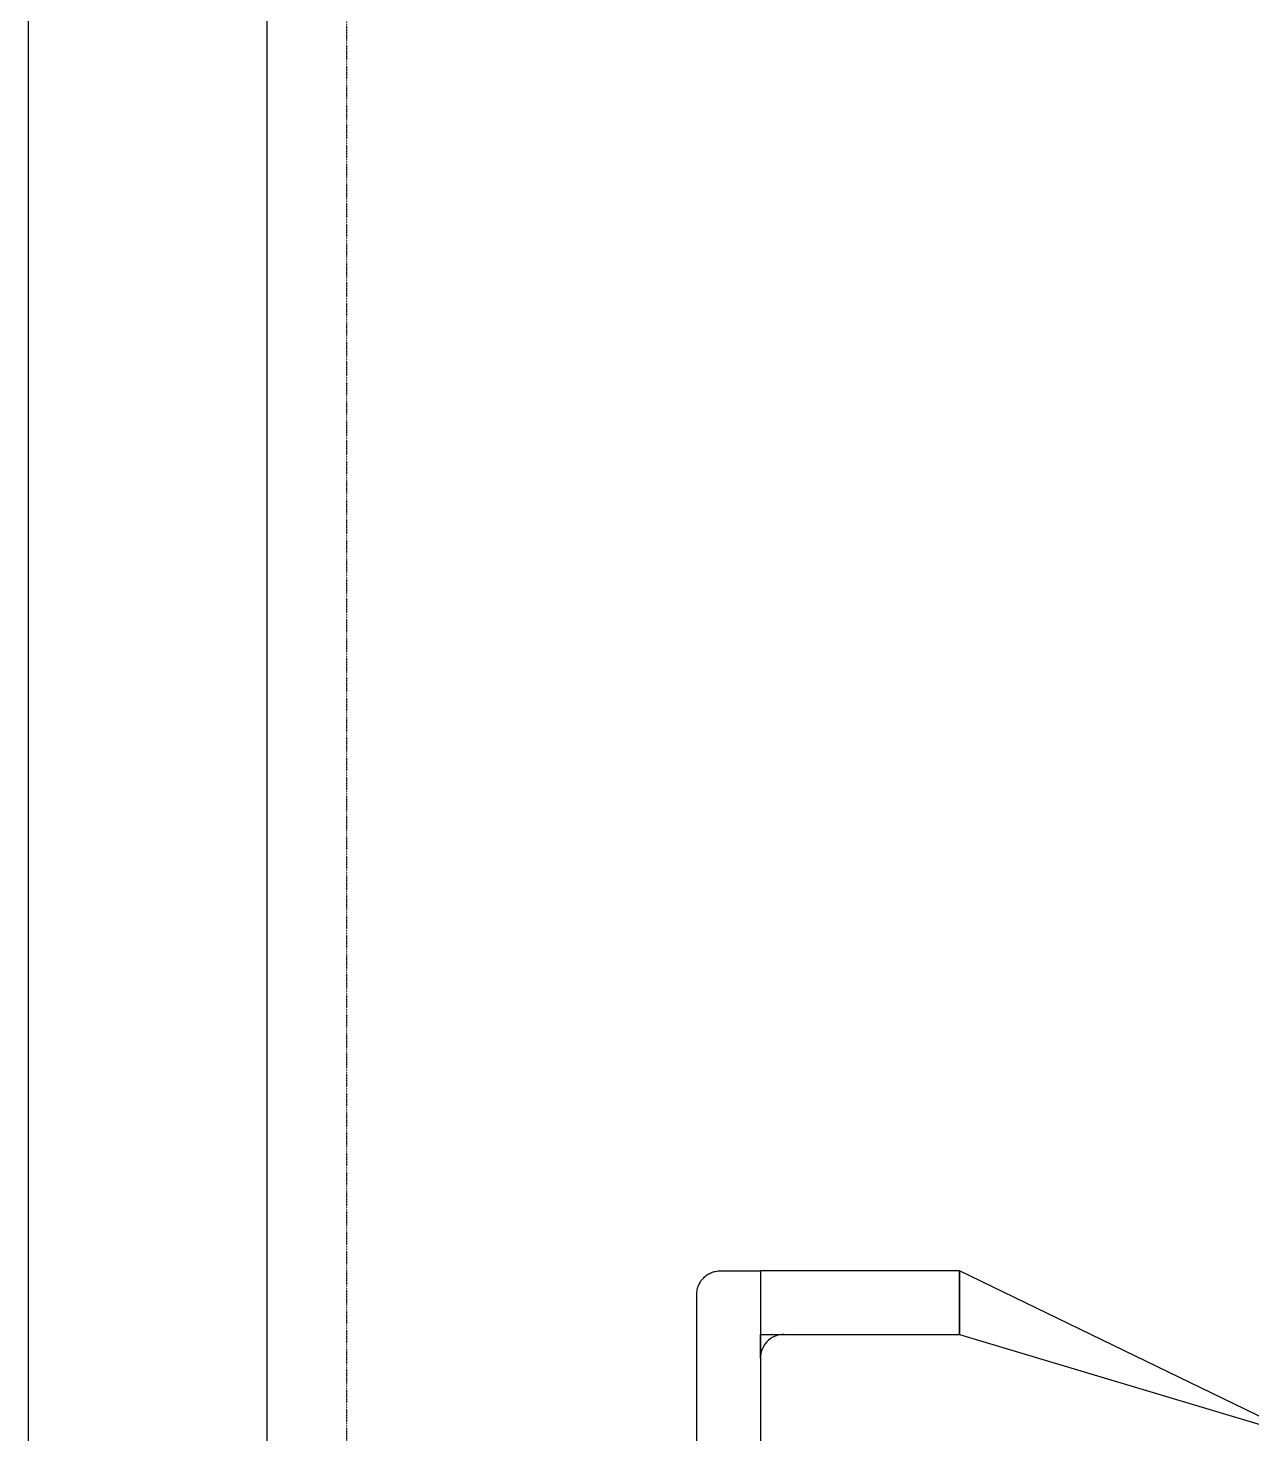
# Model space of a CAD drawing. Extents: x -3400 to 3400, y -3400 to 3400.
# Drawn here: x -3400 to -1862, y 0 to 1767 of the extents above; entities that cross this region are included whole.
import ezdxf

# ---------------------------------------------------------------- set-up
doc = ezdxf.new("R2010")
doc.units = 0
doc.linetypes.add('DOT', pattern=[0.2, 0, -0.2])
for name, color, linetype in [('BASEMETAL', 4, 'CONTINUOUS'), ('BUSMAIN', 3, 'CONTINUOUS'), ('DICEGRID', 3, 'CONTINUOUS'), ('FRAME', 8, 'CONTINUOUS')]:
    doc.layers.add(name, color=color, linetype=linetype)

# ---------------------------------------------------------------- blocks, each defined once
blk = doc.blocks.new('CHIP_XSEARCH')
at = {"layer": 'BUSMAIN'}
blk.add_lwpolyline([(840, 3225), (840, 3575), (840, 3576.6), (840.2, 3578.1), (840.4, 3579.7), (840.7, 3581.2), (841, 3582.8), (841.5, 3584.3), (842, 3585.8), (842.6, 3587.2), (843.3, 3588.6), (844, 3590), (844.8, 3591.3), (845.7, 3592.6), (846.7, 3593.9), (847.7, 3595.1), (848.8, 3596.2), (849.9, 3597.3), (851.1, 3598.3), (852.4, 3599.3), (853.7, 3600.2), (855, 3601), (856.4, 3601.7), (857.8, 3602.4), (859.2, 3603), (860.7, 3603.5), (862.2, 3604), (863.8, 3604.3), (865.3, 3604.6), (866.9, 3604.8), (868.4, 3605), (870, 3605), (920, 3605), (920, 3400), (920, 3195)], dxfattribs=at)
for points in [[(920, 3525), (1170, 3525), (1170, 3605), (920, 3605)], [(1170, 3525), (1570, 3405), (1570, 3411), (1170, 3605)], [(920, 3525), (950, 3525), (946.9, 3524.8), (943.8, 3524.3), (940.7, 3523.5), (937.8, 3522.4), (935, 3521), (932.4, 3519.3), (929.9, 3517.3), (927.7, 3515.1), (925.7, 3512.6), (924, 3510), (922.6, 3507.2), (921.5, 3504.3), (920.7, 3501.2), (920.2, 3498.1), (920, 3495)]]:
    blk.add_lwpolyline(points, close=True, dxfattribs=at)
at = {"layer": 'DICEGRID'}
blk.add_lwpolyline([(300, 100), (6500, 100), (6500, 6700), (300, 6700)], close=True, dxfattribs=at)
at = {"layer": 'FRAME'}
blk.add_lwpolyline([(0, 0), (6800, 0), (6800, 6800), (0, 6800)], close=True, dxfattribs=at)
at = {"layer": 'FRAME', "linetype": 'DOT'}
blk.add_lwpolyline([(400, 400), (6400, 400), (6400, 6400), (400, 6400)], close=True, dxfattribs=at)

msp = doc.modelspace()

# ---------------------------------------------------------------- block references
at = {"layer": 'BASEMETAL'}
msp.add_blockref('CHIP_XSEARCH', (-3400, -3400), dxfattribs=at)

doc.saveas('drawing.dxf')
